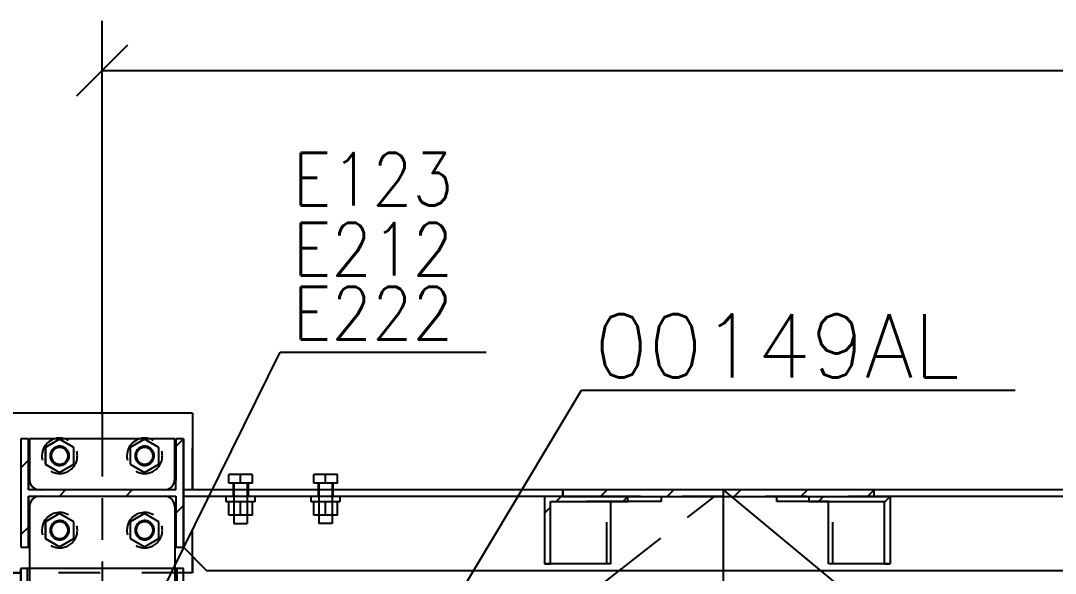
# Model space of a CAD drawing. Header units: millimetres. Extents: x 505 to 1346, y 20403 to 20997.
# Drawn here: x 1037.51 to 1086.21, y 20495.42 to 20521.43 of the extents above; entities that cross this region are included whole.
import ezdxf

# ---------------------------------------------------------------- set-up
doc = ezdxf.new("R2010")
doc.units = ezdxf.units.MM
for name, pattern in [('CENTER', [12.7, 7.9375, -1.5875, 1.5875, -1.5875]), ('DXK_LINE_DOT2', [3.9198, 1.9599, -1.9599]), ('DXK_LINE_DOT6', [6.9771, 2.979, -1.0191, 1.9599, -1.0191])]:
    doc.linetypes.add(name, pattern=pattern)
doc.styles.add('RomanS', font='ROMANS__.TTF', dxfattribs={"height": 0.2})

# ---------------------------------------------------------------- blocks, each defined once
blk = doc.blocks.new('Part-110200292-64601 - 64510')
at = {"color": 3, "linetype": 'Continuous'}
for p, q in [((1045.591, 20502.948), (1037.091, 20502.948)), ((1037.091, 20502.948), (1037.091, 20499.348)), ((1045.591, 20502.948), (1045.591, 20502.948)), ((1045.591, 20502.948), (1045.591, 20499.348)), ((1037.091, 20496.22), (1037.091, 20495.448)), ((1045.591, 20496.22), (1045.591, 20495.448)), ((1037.091, 20495.448), (1037.514, 20495.448)), ((1044.849, 20495.448), (1044.837, 20495.448)), ((1045.591, 20495.448), (1045.164, 20495.448)), ((1045.591, 20495.448), (1045.591, 20495.448))]:
    blk.add_line(p, q, dxfattribs=at)
at = {"color": 7, "linetype": 'DXK_LINE_DOT2'}
for p, q in [((1037.091, 20502.948), (1037.091, 20495.448)), ((1045.591, 20495.448), (1045.591, 20502.948)), ((1045.591, 20502.948), (1045.591, 20502.948)), ((1045.164, 20495.448), (1037.514, 20495.448)), ((1045.591, 20495.448), (1045.591, 20495.448))]:
    blk.add_line(p, q, dxfattribs=at)
blk = doc.blocks.new('Part-110200292-64598 - 64510')
at = {"color": 3, "linetype": 'Continuous'}
for p, q in [((1038.265, 20499.029), (1038.419, 20499.053)), ((1044.259, 20499.053), (1044.414, 20499.029)), ((1037.919, 20498.553), (1037.944, 20498.708)), ((1037.919, 20498.553), (1037.919, 20495.648)), ((1044.735, 20498.708), (1044.759, 20498.553)), ((1044.759, 20498.553), (1044.759, 20495.648))]:
    blk.add_line(p, q, dxfattribs=at)
at = {"color": 7, "linetype": 'DXK_LINE_DOT2'}
for p, q in [((1038.419, 20499.053), (1038.265, 20499.029)), ((1044.414, 20499.029), (1044.259, 20499.053)), ((1037.944, 20498.708), (1037.919, 20498.553)), ((1044.759, 20498.553), (1044.735, 20498.708)), ((1037.919, 20495.648), (1037.919, 20487.398)), ((1044.759, 20495.648), (1044.759, 20487.398)), ((1044.759, 20487.398), (1037.919, 20487.398))]:
    blk.add_line(p, q, dxfattribs=at)
at = {"color": 3, "linetype": 'Continuous'}
for centre, start, end in [((1038.419, 20498.553), 108, 162), ((1044.259, 20498.553), 18, 72)]:
    blk.add_arc(centre, 0.5, start, end, dxfattribs=at)
at = {"color": 7, "linetype": 'DXK_LINE_DOT2'}
for centre, start, end in [((1038.419, 20498.553), 108, 162), ((1044.259, 20498.553), 18, 72)]:
    blk.add_arc(centre, 0.5, start, end, dxfattribs=at)
blk = doc.blocks.new('Part-110200292-64535 - 64510')
at = {"color": 3, "linetype": 'Continuous'}
for p, q in [((1045.166, 20499.348), (1045.166, 20499.348)), ((1045.166, 20499.033), (1045.166, 20499.348)), ((1063.024, 20499.348), (1045.166, 20499.348)), ((1118.171, 20499.348), (1077.687, 20499.348)), ((1045.166, 20499.033), (1045.166, 20496.648)), ((1062.156, 20499.033), (1045.166, 20499.033)), ((1117.374, 20499.033), (1078.438, 20499.033)), ((1045.166, 20496.648), (1046.266, 20495.538)), ((1045.166, 20496.648), (1045.166, 20496.648)), ((1148.092, 20495.538), (1046.266, 20495.538))]:
    blk.add_line(p, q, dxfattribs=at)
at = {"color": 7, "linetype": 'DXK_LINE_DOT2'}
for p, q in [((1045.166, 20499.348), (1045.166, 20496.648)), ((1077.687, 20499.348), (1063.024, 20499.348)), ((1078.438, 20499.033), (1062.156, 20499.033)), ((1046.266, 20495.538), (1045.166, 20496.648))]:
    blk.add_line(p, q, dxfattribs=at)
blk = doc.blocks.new('Part-110200292-64602 - 64510')
at = {"color": 7, "linetype": 'DXK_LINE_DOT2'}
for p, q in [((1045.591, 20502.948), (1037.091, 20502.948)), ((1045.591, 20502.948), (1045.591, 20502.948)), ((1037.514, 20495.448), (1037.091, 20495.448)), ((1045.591, 20495.448), (1045.164, 20495.448)), ((1045.591, 20495.448), (1045.591, 20495.448))]:
    blk.add_line(p, q, dxfattribs=at)
blk = doc.blocks.new('Part-110200292-64557 - 64510')
at = {"linetype": 'Continuous'}
h = blk.add_hatch(dxfattribs=at)
h.set_pattern_fill('', scale=0.7, style=0, pattern_type=0)
h.set_pattern_definition([(45, (1066.0885, 20499.0335), (-1.5715, 1.5715), [])])
h.paths.add_polyline_path([(1066.088, 20498.798), (1066.088, 20499.033), (1062.156, 20499.033), (1062.156, 20495.858), (1062.447, 20495.858), (1062.447, 20498.798)])
at = {"color": 3, "linetype": 'Continuous'}
for p, q in [((1066.088, 20499.033), (1062.156, 20499.033)), ((1062.156, 20499.033), (1062.156, 20495.858)), ((1066.088, 20498.798), (1066.088, 20499.033)), ((1067.652, 20499.033), (1067.652, 20498.798)), ((1062.447, 20495.858), (1062.447, 20498.798)), ((1062.447, 20498.798), (1066.088, 20498.798)), ((1065.278, 20495.858), (1065.278, 20498.798)), ((1067.652, 20498.798), (1066.088, 20498.798)), ((1062.156, 20495.858), (1062.447, 20495.858)), ((1065.278, 20495.858), (1062.447, 20495.858))]:
    blk.add_line(p, q, dxfattribs=at)
at = {"color": 7, "linetype": 'DXK_LINE_DOT2'}
for p, q in [((1065.089, 20495.858), (1065.089, 20499.033)), ((1066.088, 20498.798), (1062.447, 20498.798)), ((1062.447, 20495.858), (1062.156, 20495.858))]:
    blk.add_line(p, q, dxfattribs=at)
blk = doc.blocks.new('Part-110200292-64558 - 64510')
at = {"linetype": 'Continuous'}
h = blk.add_hatch(dxfattribs=at)
h.set_pattern_fill('', scale=0.7, style=0, pattern_type=0)
h.set_pattern_definition([(45, (1078.4378, 20499.0335), (-1.5715, 1.5715), [])])
h.paths.add_polyline_path([(1078.438, 20495.858), (1078.438, 20499.033), (1074.607, 20499.033), (1074.607, 20498.798), (1078.154, 20498.798), (1078.154, 20495.858)])
at = {"color": 3, "linetype": 'Continuous'}
for p, q in [((1073.098, 20498.798), (1073.098, 20499.033)), ((1074.607, 20499.033), (1078.438, 20499.033)), ((1074.607, 20499.033), (1074.607, 20498.798)), ((1078.438, 20499.033), (1078.438, 20495.858)), ((1074.607, 20498.798), (1073.098, 20498.798)), ((1074.607, 20498.798), (1078.154, 20498.798)), ((1075.535, 20495.858), (1075.535, 20498.798)), ((1078.154, 20498.798), (1078.154, 20495.858)), ((1078.154, 20495.858), (1075.535, 20495.858)), ((1078.154, 20495.858), (1078.438, 20495.858))]:
    blk.add_line(p, q, dxfattribs=at)
at = {"color": 7, "linetype": 'DXK_LINE_DOT2'}
for p, q in [((1075.73, 20495.858), (1075.73, 20499.033)), ((1075.535, 20498.798), (1074.607, 20498.798)), ((1075.535, 20498.798), (1078.154, 20498.798)), ((1078.438, 20495.858), (1078.154, 20495.858))]:
    blk.add_line(p, q, dxfattribs=at)
blk = doc.blocks.new('Part-110200292-64571 - 64510')
at = {"color": 7, "linetype": 'CENTER'}
blk.add_line((1070.569, 20499.348), (1070.569, 20453.848), dxfattribs=at)
at = {"color": 3, "linetype": 'Continuous'}
for p, q in [((1069.299, 20494.542), (1069.299, 20458.655)), ((1069.534, 20494.542), (1069.299, 20494.542)), ((1069.534, 20458.655), (1069.534, 20494.542)), ((1071.839, 20494.542), (1069.534, 20494.542)), ((1071.839, 20458.655), (1071.839, 20494.542)), ((1069.299, 20458.655), (1069.534, 20458.655)), ((1071.839, 20458.655), (1069.534, 20458.655))]:
    blk.add_line(p, q, dxfattribs=at)
at = {"color": 7, "linetype": 'DXK_LINE_DOT2'}
for p, q in [((1069.299, 20458.655), (1069.299, 20494.542)), ((1069.534, 20494.542), (1069.534, 20458.655)), ((1071.839, 20494.542), (1071.839, 20458.655))]:
    blk.add_line(p, q, dxfattribs=at)
blk = doc.blocks.new('Part-110200292-64583 - 64510')
at = {"color": 7, "linetype": 'CENTER'}
blk.add_line((1070.566, 20499.351), (1125.461, 20453.848), dxfattribs=at)
blk = doc.blocks.new('Part-110200292-64584 - 64510')
at = {"color": 7, "linetype": 'CENTER'}
blk.add_line((1017.212, 20499.351), (1041.331, 20476.598), dxfattribs=at)
at = {"color": 3, "linetype": 'Continuous'}
for p, q in [((1022.582, 20492.862), (1024.164, 20494.538)), ((1024.164, 20494.538), (1036.514, 20482.889)), ((1022.421, 20492.691), (1022.582, 20492.862)), ((1022.421, 20492.691), (1022.421, 20492.691)), ((1022.421, 20492.691), (1034.771, 20481.041)), ((1022.582, 20492.862), (1022.582, 20492.862)), ((1022.582, 20492.862), (1034.932, 20481.212)), ((1036.514, 20482.889), (1034.932, 20481.212)), ((1034.932, 20481.212), (1034.771, 20481.041)), ((1034.771, 20481.041), (1034.771, 20481.041)), ((1034.932, 20481.212), (1034.932, 20481.212))]:
    blk.add_line(p, q, dxfattribs=at)
at = {"color": 7, "linetype": 'DXK_LINE_DOT2'}
for p, q in [((1022.582, 20492.862), (1022.421, 20492.691)), ((1022.421, 20492.691), (1034.771, 20481.041)), ((1022.582, 20492.862), (1034.932, 20481.212)), ((1034.932, 20481.212), (1034.771, 20481.041))]:
    blk.add_line(p, q, dxfattribs=at)
blk = doc.blocks.new('Part-110200292-64595 - 64510')
at = {"color": 7, "linetype": 'DXK_LINE_DOT2'}
for p, q in [((1037.516, 20501.748), (1037.516, 20501.748)), ((1037.871, 20501.748), (1037.516, 20501.748)), ((1037.516, 20501.748), (1037.516, 20496.648)), ((1037.871, 20501.748), (1037.871, 20501.748)), ((1037.871, 20499.343), (1037.871, 20501.748)), ((1044.811, 20501.748), (1044.811, 20501.748)), ((1044.811, 20501.748), (1044.811, 20499.343)), ((1045.166, 20501.748), (1044.811, 20501.748)), ((1045.166, 20501.748), (1045.166, 20501.748)), ((1045.166, 20499.348), (1045.166, 20501.748)), ((1037.871, 20499.343), (1037.871, 20499.343)), ((1044.811, 20499.343), (1037.871, 20499.343)), ((1044.811, 20499.343), (1044.811, 20499.343)), ((1037.871, 20499.053), (1037.871, 20499.053)), ((1037.871, 20496.648), (1037.871, 20499.053)), ((1037.871, 20499.053), (1044.811, 20499.053)), ((1044.811, 20499.053), (1044.811, 20499.053)), ((1044.811, 20499.053), (1044.811, 20496.648)), ((1037.516, 20496.648), (1037.516, 20496.648)), ((1037.516, 20496.648), (1037.871, 20496.648)), ((1037.871, 20496.648), (1037.871, 20496.648)), ((1044.811, 20496.648), (1044.811, 20496.648)), ((1044.811, 20496.648), (1045.166, 20496.648)), ((1045.166, 20496.648), (1045.166, 20496.648))]:
    blk.add_line(p, q, dxfattribs=at)
blk = doc.blocks.new('Part-110200292-64596 - 64510')
at = {"color": 3, "linetype": 'Continuous'}
for p, q in [((1045.164, 20495.648), (1037.514, 20495.648)), ((1037.514, 20457.548), (1037.514, 20495.648)), ((1037.829, 20457.548), (1037.829, 20495.648)), ((1044.837, 20495.648), (1044.849, 20495.648)), ((1044.837, 20457.548), (1044.837, 20495.648)), ((1044.849, 20495.648), (1044.849, 20457.548)), ((1045.164, 20457.548), (1045.164, 20495.648)), ((1045.164, 20457.548), (1037.514, 20457.548)), ((1044.837, 20457.548), (1044.849, 20457.548))]:
    blk.add_line(p, q, dxfattribs=at)
at = {"color": 7, "linetype": 'DXK_LINE_DOT2'}
for p, q in [((1037.514, 20495.648), (1037.514, 20457.548)), ((1037.829, 20457.548), (1037.829, 20495.648)), ((1045.152, 20495.648), (1045.164, 20495.648)), ((1045.152, 20457.548), (1045.152, 20495.648)), ((1045.152, 20457.548), (1045.164, 20457.548))]:
    blk.add_line(p, q, dxfattribs=at)
blk = doc.blocks.new('Part-110200292-64600 - 64510')
at = {"linetype": 'Continuous'}
h = blk.add_hatch(dxfattribs=at)
h.set_pattern_fill('', scale=0.7, style=0, pattern_type=0)
h.set_pattern_definition([(45, (1045.1654, 20501.7485), (-1.57154, 1.57154), [])])
h.paths.add_polyline_path([(1045.165, 20496.648), (1045.165, 20501.748), (1044.81, 20501.748), (1044.81, 20499.343), (1037.87, 20499.343), (1037.87, 20501.748), (1037.515, 20501.748), (1037.515, 20496.648), (1037.87, 20496.648), (1037.87, 20499.053), (1044.81, 20499.053), (1044.81, 20496.648)])
at = {"color": 7, "linetype": 'DXK_LINE_DOT2'}
for p, q in [((1037.515, 20501.748), (1037.516, 20501.748)), ((1044.81, 20501.748), (1044.811, 20501.748)), ((1045.165, 20501.748), (1045.166, 20501.748)), ((1037.87, 20499.343), (1037.871, 20499.343)), ((1044.81, 20499.343), (1044.811, 20499.343)), ((1037.871, 20499.053), (1037.87, 20499.053)), ((1037.516, 20496.648), (1037.515, 20496.648)), ((1044.811, 20496.648), (1044.81, 20496.648))]:
    blk.add_line(p, q, dxfattribs=at)
at = {"color": 3, "linetype": 'Continuous'}
for p, q in [((1037.87, 20501.748), (1037.515, 20501.748)), ((1037.515, 20501.748), (1037.515, 20496.648)), ((1037.87, 20499.343), (1037.87, 20501.748)), ((1037.871, 20501.748), (1037.871, 20499.343)), ((1044.81, 20499.343), (1044.81, 20501.748)), ((1045.165, 20501.748), (1044.81, 20501.748)), ((1045.165, 20496.648), (1045.165, 20501.748)), ((1045.166, 20501.748), (1045.166, 20499.348)), ((1044.81, 20499.343), (1037.87, 20499.343)), ((1037.87, 20496.648), (1037.87, 20499.053)), ((1037.87, 20499.053), (1044.81, 20499.053)), ((1037.871, 20499.053), (1037.871, 20496.648)), ((1044.81, 20499.053), (1044.81, 20496.648)), ((1037.515, 20496.648), (1037.87, 20496.648)), ((1044.81, 20496.648), (1045.165, 20496.648))]:
    blk.add_line(p, q, dxfattribs=at)
blk = doc.blocks.new('Bolt-110200292-64603 - 64510')
at = {"color": 3, "linetype": 'DXK_LINE_DOT2'}
for p, q in [((1039.341, 20501.728), (1038.666, 20501.338)), ((1038.666, 20501.338), (1038.666, 20500.559)), ((1038.666, 20501.338), (1038.666, 20501.338)), ((1039.341, 20501.727), (1038.667, 20501.338)), ((1038.667, 20501.338), (1038.667, 20500.559)), ((1038.667, 20501.338), (1038.667, 20501.338)), ((1040.016, 20501.338), (1039.341, 20501.728)), ((1039.341, 20501.728), (1039.341, 20501.728)), ((1040.015, 20501.338), (1039.341, 20501.727)), ((1039.341, 20501.727), (1039.341, 20501.727)), ((1040.015, 20500.559), (1040.015, 20501.338)), ((1040.015, 20501.338), (1040.015, 20501.338)), ((1040.016, 20500.559), (1040.016, 20501.338)), ((1040.016, 20501.338), (1040.016, 20501.338)), ((1043.341, 20501.728), (1042.666, 20501.338)), ((1042.666, 20501.338), (1042.666, 20500.559)), ((1042.666, 20501.338), (1042.666, 20501.338)), ((1043.341, 20501.727), (1042.667, 20501.338)), ((1042.667, 20501.338), (1042.667, 20500.559)), ((1042.667, 20501.338), (1042.667, 20501.338)), ((1044.016, 20501.338), (1043.341, 20501.728)), ((1043.341, 20501.728), (1043.341, 20501.728)), ((1044.015, 20501.338), (1043.341, 20501.727)), ((1043.341, 20501.727), (1043.341, 20501.727)), ((1044.015, 20500.559), (1044.015, 20501.338)), ((1044.015, 20501.338), (1044.015, 20501.338)), ((1044.016, 20500.559), (1044.016, 20501.338)), ((1044.016, 20501.338), (1044.016, 20501.338)), ((1038.666, 20500.559), (1039.341, 20500.169)), ((1038.666, 20500.559), (1038.666, 20500.559)), ((1038.667, 20500.559), (1039.341, 20500.17)), ((1038.667, 20500.559), (1038.667, 20500.559)), ((1039.341, 20500.17), (1040.015, 20500.559)), ((1039.341, 20500.169), (1040.016, 20500.559)), ((1040.015, 20500.559), (1040.015, 20500.559)), ((1040.016, 20500.559), (1040.016, 20500.559)), ((1042.666, 20500.559), (1043.341, 20500.169)), ((1042.666, 20500.559), (1042.666, 20500.559)), ((1042.667, 20500.559), (1043.341, 20500.17)), ((1042.667, 20500.559), (1042.667, 20500.559)), ((1043.341, 20500.17), (1044.015, 20500.559)), ((1043.341, 20500.169), (1044.016, 20500.559)), ((1044.015, 20500.559), (1044.015, 20500.559)), ((1044.016, 20500.559), (1044.016, 20500.559)), ((1039.341, 20500.17), (1039.341, 20500.17)), ((1039.341, 20500.169), (1039.341, 20500.169)), ((1043.341, 20500.17), (1043.341, 20500.17)), ((1043.341, 20500.169), (1043.341, 20500.169)), ((1039.341, 20498.228), (1038.666, 20497.838)), ((1038.666, 20497.838), (1038.666, 20497.059)), ((1038.666, 20497.838), (1038.666, 20497.838)), ((1039.341, 20498.227), (1038.667, 20497.838)), ((1038.667, 20497.838), (1038.667, 20497.059)), ((1038.667, 20497.838), (1038.667, 20497.838)), ((1040.016, 20497.838), (1039.341, 20498.228)), ((1039.341, 20498.228), (1039.341, 20498.228)), ((1040.015, 20497.838), (1039.341, 20498.227)), ((1039.341, 20498.227), (1039.341, 20498.227)), ((1040.015, 20497.059), (1040.015, 20497.838)), ((1040.015, 20497.838), (1040.015, 20497.838)), ((1040.016, 20497.059), (1040.016, 20497.838)), ((1040.016, 20497.838), (1040.016, 20497.838)), ((1043.341, 20498.228), (1042.666, 20497.838)), ((1042.666, 20497.838), (1042.666, 20497.059)), ((1042.666, 20497.838), (1042.666, 20497.838)), ((1043.341, 20498.227), (1042.667, 20497.838)), ((1042.667, 20497.838), (1042.667, 20497.059)), ((1042.667, 20497.838), (1042.667, 20497.838)), ((1044.016, 20497.838), (1043.341, 20498.228)), ((1043.341, 20498.228), (1043.341, 20498.228)), ((1044.015, 20497.838), (1043.341, 20498.227)), ((1043.341, 20498.227), (1043.341, 20498.227)), ((1044.015, 20497.059), (1044.015, 20497.838)), ((1044.015, 20497.838), (1044.015, 20497.838)), ((1044.016, 20497.059), (1044.016, 20497.838)), ((1044.016, 20497.838), (1044.016, 20497.838)), ((1038.666, 20497.059), (1039.341, 20496.669)), ((1038.666, 20497.059), (1038.666, 20497.059)), ((1038.667, 20497.059), (1039.341, 20496.67)), ((1038.667, 20497.059), (1038.667, 20497.059)), ((1039.341, 20496.67), (1040.015, 20497.059)), ((1039.341, 20496.669), (1040.016, 20497.059)), ((1040.015, 20497.059), (1040.015, 20497.059)), ((1040.016, 20497.059), (1040.016, 20497.059)), ((1042.666, 20497.059), (1043.341, 20496.669)), ((1042.666, 20497.059), (1042.666, 20497.059)), ((1042.667, 20497.059), (1043.341, 20496.67)), ((1042.667, 20497.059), (1042.667, 20497.059)), ((1043.341, 20496.67), (1044.015, 20497.059)), ((1043.341, 20496.669), (1044.016, 20497.059)), ((1044.015, 20497.059), (1044.015, 20497.059)), ((1044.016, 20497.059), (1044.016, 20497.059)), ((1039.341, 20496.67), (1039.341, 20496.67)), ((1039.341, 20496.669), (1039.341, 20496.669)), ((1043.341, 20496.67), (1043.341, 20496.67)), ((1043.341, 20496.669), (1043.341, 20496.669))]:
    blk.add_line(p, q, dxfattribs=at)
for centre, radius, start, end in [((1039.341, 20500.948), 0.834, 60, 240), ((1043.341, 20500.948), 0.834, 60, 240), ((1039.341, 20500.948), 0.45, 18, 198), ((1039.341, 20500.948), 0.834, 240, 60), ((1039.341, 20500.948), 0.397, 60, 240), ((1039.341, 20500.948), 0.397, 90, 270), ((1039.341, 20500.948), 0.397, 240, 60), ((1039.341, 20500.948), 0.397, 270, 90), ((1043.341, 20500.948), 0.45, 18, 198), ((1043.341, 20500.948), 0.834, 240, 60), ((1043.341, 20500.948), 0.397, 60, 240), ((1043.341, 20500.948), 0.397, 90, 270), ((1043.341, 20500.948), 0.397, 240, 60), ((1043.341, 20500.948), 0.397, 270, 90), ((1039.341, 20500.948), 0.45, 198, 18), ((1043.341, 20500.948), 0.45, 198, 18), ((1039.341, 20497.448), 0.834, 60, 240), ((1039.341, 20497.448), 0.45, 18, 198), ((1039.341, 20497.448), 0.834, 240, 60), ((1039.341, 20497.448), 0.397, 60, 240), ((1039.341, 20497.448), 0.397, 90, 270), ((1039.341, 20497.448), 0.397, 270, 90), ((1043.341, 20497.448), 0.834, 60, 240), ((1043.341, 20497.448), 0.45, 18, 198), ((1043.341, 20497.448), 0.834, 240, 60), ((1043.341, 20497.448), 0.397, 60, 240), ((1043.341, 20497.448), 0.397, 90, 270), ((1043.341, 20497.448), 0.397, 270, 90), ((1039.341, 20497.448), 0.45, 198, 18), ((1039.341, 20497.448), 0.397, 240, 60), ((1043.341, 20497.448), 0.45, 198, 18), ((1043.341, 20497.448), 0.397, 240, 60)]:
    blk.add_arc(centre, radius, start, end, dxfattribs=at)
blk = doc.blocks.new('Part-110200292-64605 - 64510')
at = {"color": 3, "linetype": 'Continuous'}
for p, q in [((1044.758, 20501.748), (1037.918, 20501.748)), ((1037.918, 20501.748), (1037.918, 20499.843)), ((1044.758, 20499.843), (1044.758, 20501.748)), ((1037.943, 20499.688), (1037.918, 20499.843)), ((1044.758, 20499.843), (1044.734, 20499.688)), ((1038.414, 20499.343), (1038.264, 20499.367)), ((1044.413, 20499.367), (1044.262, 20499.343))]:
    blk.add_line(p, q, dxfattribs=at)
at = {"color": 7, "linetype": 'DXK_LINE_DOT2'}
for p, q in [((1037.918, 20501.748), (1037.918, 20499.843)), ((1044.758, 20499.843), (1044.758, 20501.748)), ((1037.918, 20499.843), (1037.943, 20499.688)), ((1044.734, 20499.688), (1044.758, 20499.843)), ((1038.264, 20499.367), (1038.418, 20499.343)), ((1038.418, 20499.343), (1038.414, 20499.343)), ((1044.258, 20499.343), (1038.418, 20499.343)), ((1044.258, 20499.343), (1044.413, 20499.367)), ((1044.262, 20499.343), (1044.258, 20499.343))]:
    blk.add_line(p, q, dxfattribs=at)
at = {"color": 3, "linetype": 'Continuous'}
for centre, start, end in [((1038.418, 20499.843), 198, 252), ((1044.258, 20499.843), 288, 342)]:
    blk.add_arc(centre, 0.5, start, end, dxfattribs=at)
at = {"color": 7, "linetype": 'DXK_LINE_DOT2'}
for centre, start, end in [((1038.418, 20499.843), 198, 252), ((1044.258, 20499.843), 288, 342)]:
    blk.add_arc(centre, 0.5, start, end, dxfattribs=at)
blk = doc.blocks.new('Part-110200292-64650 - 64510')
at = {"color": 7, "linetype": 'CENTER'}
blk.add_line((1041.331, 20476.598), (1070.57, 20499.351), dxfattribs=at)
at = {"color": 3, "linetype": 'Continuous'}
for p, q in [((1062.318, 20494.539), (1046.164, 20481.968)), ((1063.733, 20492.719), (1062.318, 20494.539)), ((1063.733, 20492.719), (1047.58, 20480.149)), ((1063.878, 20492.534), (1047.724, 20479.964)), ((1063.733, 20492.719), (1063.733, 20492.719)), ((1063.733, 20492.719), (1063.878, 20492.534)), ((1063.878, 20492.534), (1063.877, 20492.534)), ((1047.58, 20480.149), (1046.164, 20481.968)), ((1047.58, 20480.149), (1047.724, 20479.964)), ((1047.58, 20480.149), (1047.58, 20480.149)), ((1047.724, 20479.964), (1047.724, 20479.964))]:
    blk.add_line(p, q, dxfattribs=at)
at = {"color": 7, "linetype": 'DXK_LINE_DOT2'}
for p, q in [((1063.733, 20492.719), (1047.58, 20480.149)), ((1063.877, 20492.534), (1047.724, 20479.964)), ((1063.733, 20492.719), (1063.733, 20492.719)), ((1063.877, 20492.534), (1063.733, 20492.719)), ((1047.724, 20479.964), (1047.58, 20480.149))]:
    blk.add_line(p, q, dxfattribs=at)
blk = doc.blocks.new('Part-110200292-64665 - 64510')
at = {"linetype": 'Continuous'}
h = blk.add_hatch(dxfattribs=at)
h.set_pattern_fill('', scale=0.7, style=0, pattern_type=0)
h.set_pattern_definition([(45, (1077.6875, 20499.3485), (-1.57154, 1.57154), [])])
h.paths.add_polyline_path([(1077.687, 20499.033), (1077.687, 20499.348), (1063.024, 20499.348), (1063.024, 20499.033)])
at = {"color": 7, "linetype": 'DXK_LINE_DOT2'}
for p, q in [((1063.024, 20499.348), (1063.024, 20499.033)), ((1077.687, 20499.033), (1077.687, 20499.348))]:
    blk.add_line(p, q, dxfattribs=at)
at = {"color": 3, "linetype": 'Continuous'}
for p, q in [((1063.024, 20499.033), (1063.024, 20499.348)), ((1077.687, 20499.348), (1063.024, 20499.348)), ((1077.687, 20499.033), (1077.687, 20499.348)), ((1063.024, 20499.033), (1077.687, 20499.033))]:
    blk.add_line(p, q, dxfattribs=at)
blk = doc.blocks.new('Bolt-110200292-65409 - 64510')
at = {"color": 3, "linetype": 'Continuous'}
for p, q in [((1048.412, 20500.073), (1047.302, 20500.073)), ((1047.302, 20499.663), (1047.302, 20500.073)), ((1047.302, 20499.663), (1047.302, 20500.073)), ((1047.857, 20499.663), (1047.857, 20500.073)), ((1048.412, 20499.663), (1048.412, 20500.073)), ((1048.412, 20499.663), (1048.412, 20500.073)), ((1052.412, 20500.073), (1051.302, 20500.073)), ((1051.302, 20499.663), (1051.302, 20500.073)), ((1051.302, 20499.663), (1051.302, 20500.073)), ((1051.857, 20499.663), (1051.857, 20500.073)), ((1052.412, 20499.663), (1052.412, 20500.073)), ((1052.412, 20499.663), (1052.412, 20500.073)), ((1048.412, 20499.663), (1047.302, 20499.663)), ((1047.507, 20499.663), (1047.507, 20499.348)), ((1047.539, 20499.663), (1047.539, 20499.348)), ((1048.174, 20499.663), (1048.174, 20499.348)), ((1048.207, 20499.663), (1048.207, 20499.348)), ((1052.412, 20499.663), (1051.302, 20499.663)), ((1051.507, 20499.663), (1051.507, 20499.348)), ((1051.539, 20499.663), (1051.539, 20499.348)), ((1052.174, 20499.663), (1052.174, 20499.348)), ((1052.207, 20499.663), (1052.207, 20499.348)), ((1047.182, 20498.783), (1047.182, 20499.033)), ((1047.539, 20499.033), (1047.539, 20497.758)), ((1048.174, 20499.033), (1048.174, 20497.758)), ((1048.531, 20499.033), (1048.531, 20498.783)), ((1051.182, 20498.783), (1051.182, 20499.033)), ((1051.539, 20499.033), (1051.539, 20497.758)), ((1052.174, 20499.033), (1052.174, 20497.758)), ((1052.531, 20499.033), (1052.531, 20498.783)), ((1048.531, 20498.783), (1047.182, 20498.783)), ((1047.301, 20498.148), (1047.301, 20498.783)), ((1047.301, 20498.148), (1047.301, 20498.783)), ((1047.857, 20498.148), (1047.857, 20498.783)), ((1048.412, 20498.148), (1048.412, 20498.783)), ((1048.412, 20498.148), (1048.412, 20498.783)), ((1052.531, 20498.783), (1051.182, 20498.783)), ((1051.301, 20498.148), (1051.301, 20498.783)), ((1051.301, 20498.148), (1051.301, 20498.783)), ((1051.857, 20498.148), (1051.857, 20498.783)), ((1052.412, 20498.148), (1052.412, 20498.783)), ((1052.412, 20498.148), (1052.412, 20498.783)), ((1048.412, 20498.148), (1047.301, 20498.148)), ((1052.412, 20498.148), (1051.301, 20498.148)), ((1047.539, 20497.758), (1048.174, 20497.758)), ((1052.174, 20497.758), (1051.539, 20497.758))]:
    blk.add_line(p, q, dxfattribs=at)
at = {"color": 3, "linetype": 'DXK_LINE_DOT2'}
for p, q in [((1047.857, 20499.663), (1047.857, 20500.073)), ((1051.857, 20499.663), (1051.857, 20500.073)), ((1047.507, 20499.348), (1047.507, 20499.033)), ((1047.524, 20499.348), (1047.507, 20499.348)), ((1047.524, 20499.348), (1047.573, 20499.348)), ((1047.539, 20499.348), (1047.539, 20499.033)), ((1048.207, 20499.348), (1047.573, 20499.348)), ((1048.174, 20499.348), (1048.174, 20499.033)), ((1048.207, 20499.348), (1048.207, 20499.033)), ((1051.507, 20499.348), (1051.507, 20499.033)), ((1051.524, 20499.348), (1051.507, 20499.348)), ((1051.524, 20499.348), (1051.573, 20499.348)), ((1051.539, 20499.348), (1051.539, 20499.033)), ((1052.207, 20499.348), (1051.573, 20499.348)), ((1052.174, 20499.348), (1052.174, 20499.033)), ((1052.207, 20499.348), (1052.207, 20499.033)), ((1047.507, 20499.033), (1047.182, 20499.033)), ((1047.507, 20499.033), (1047.524, 20499.033)), ((1047.524, 20499.033), (1047.573, 20499.033)), ((1048.531, 20499.033), (1047.573, 20499.033)), ((1051.507, 20499.033), (1051.182, 20499.033)), ((1051.507, 20499.033), (1051.524, 20499.033)), ((1051.524, 20499.033), (1051.573, 20499.033)), ((1052.531, 20499.033), (1051.573, 20499.033)), ((1047.857, 20498.148), (1047.857, 20498.783)), ((1051.857, 20498.148), (1051.857, 20498.783))]:
    blk.add_line(p, q, dxfattribs=at)
blk = doc.blocks.new('Line-110200292-69326 - 64510')
at = {"color": 7, "linetype": 'DXK_LINE_DOT6'}
blk.add_line((1041.341, 20502.948), (1041.341, 20450.248), dxfattribs=at)
blk = doc.blocks.new('StraightDimension-110200292-70200 - 64510')
at = {"color": 7, "linetype": 'Continuous'}
for p, q in [((1041.341, 20502.948), (1041.341, 20521.425)), ((1042.541, 20520.275), (1040.141, 20517.875)), ((1041.341, 20519.075), (1148.092, 20519.075))]:
    blk.add_line(p, q, dxfattribs=at)
blk = doc.blocks.new('Mark-110200292-75649 - 64510')
at = {"color": 7, "linetype": 'Continuous'}
for p, q in [((1043.592, 20493.42), (1049.713, 20505.829)), ((1049.713, 20505.829), (1059.412, 20505.829))]:
    blk.add_line(p, q, dxfattribs=at)
at = {"color": 0}
blk.add_wipeout([(1058.812, 20506.429), (1058.812, 20515.229), (1050.313, 20515.229), (1050.313, 20506.429)], dxfattribs=at)
at = {"color": 3, "style": 'RomanS', "width": 0.9}
for s, p in [('E123', (1050.313, 20512.729)), ('E212', (1050.313, 20509.429)), ('E222', (1050.313, 20506.429))]:
    blk.add_text(s, height=2.4772, dxfattribs=at).set_placement(p)
blk = doc.blocks.new('Mark-110200292-70762 - 64510')
at = {"color": 7, "linetype": 'Continuous'}
for p, q in [((1054.191, 20487.803), (1063.902, 20504.036)), ((1063.902, 20504.036), (1084.318, 20504.036))]:
    blk.add_line(p, q, dxfattribs=at)
at = {"color": 0}
blk.add_wipeout([(1083.718, 20504.636), (1083.718, 20507.636), (1064.502, 20507.636), (1064.502, 20504.636)], dxfattribs=at)
blk.add_wipeout([(1083.718, 20504.636), (1083.718, 20507.636), (1064.502, 20507.636), (1064.502, 20504.636)], dxfattribs=at)
at = {"color": 6, "style": 'RomanS'}
blk.add_text('00149AL', height=2.9727, dxfattribs=at).set_placement((1064.502, 20504.636))
blk = doc.blocks.new('Mark-110200292-70833 - 64510')
at = {"color": 7, "linetype": 'Continuous'}
for p in [(1008.639, 20514.48), (1039.739, 20486.005)]:
    blk.add_line(p, (1029.333, 20514.48), dxfattribs=at)
at = {"color": 0}
blk.add_wipeout([(1028.733, 20515.08), (1028.733, 20518.08), (1009.239, 20518.08), (1009.239, 20515.08)], dxfattribs=at)
blk.add_wipeout([(1028.733, 20515.08), (1028.733, 20518.08), (1009.239, 20518.08), (1009.239, 20515.08)], dxfattribs=at)
at = {"color": 6, "style": 'RomanS'}
blk.add_text('00149AA', height=2.9727, dxfattribs=at).set_placement((1009.239, 20515.08))

msp = doc.modelspace()

# ---------------------------------------------------------------- block references
for name in ['Part-110200292-64601 - 64510', 'Part-110200292-64602 - 64510', 'Line-110200292-69326 - 64510', 'Part-110200292-64600 - 64510', 'Part-110200292-64595 - 64510', 'Part-110200292-64605 - 64510', 'Bolt-110200292-64603 - 64510', 'Bolt-110200292-65409 - 64510', 'Part-110200292-64584 - 64510', 'Part-110200292-64650 - 64510', 'Part-110200292-64535 - 64510', 'Part-110200292-64665 - 64510', 'Part-110200292-64571 - 64510', 'Part-110200292-64583 - 64510', 'Part-110200292-64598 - 64510', 'Part-110200292-64557 - 64510', 'Part-110200292-64558 - 64510', 'Part-110200292-64596 - 64510']:
    msp.add_blockref(name, (0, 0))

# ---------------------------------------------------------------- next in the draw order: block references
for name in ['StraightDimension-110200292-70200 - 64510', 'Mark-110200292-70833 - 64510']:
    msp.add_blockref(name, (0, 0))

# ---------------------------------------------------------------- next in the draw order: block references
msp.add_blockref('Mark-110200292-75649 - 64510', (0, 0))

# ---------------------------------------------------------------- next in the draw order: block references
msp.add_blockref('Mark-110200292-70762 - 64510', (0, 0))

doc.saveas('drawing.dxf')
